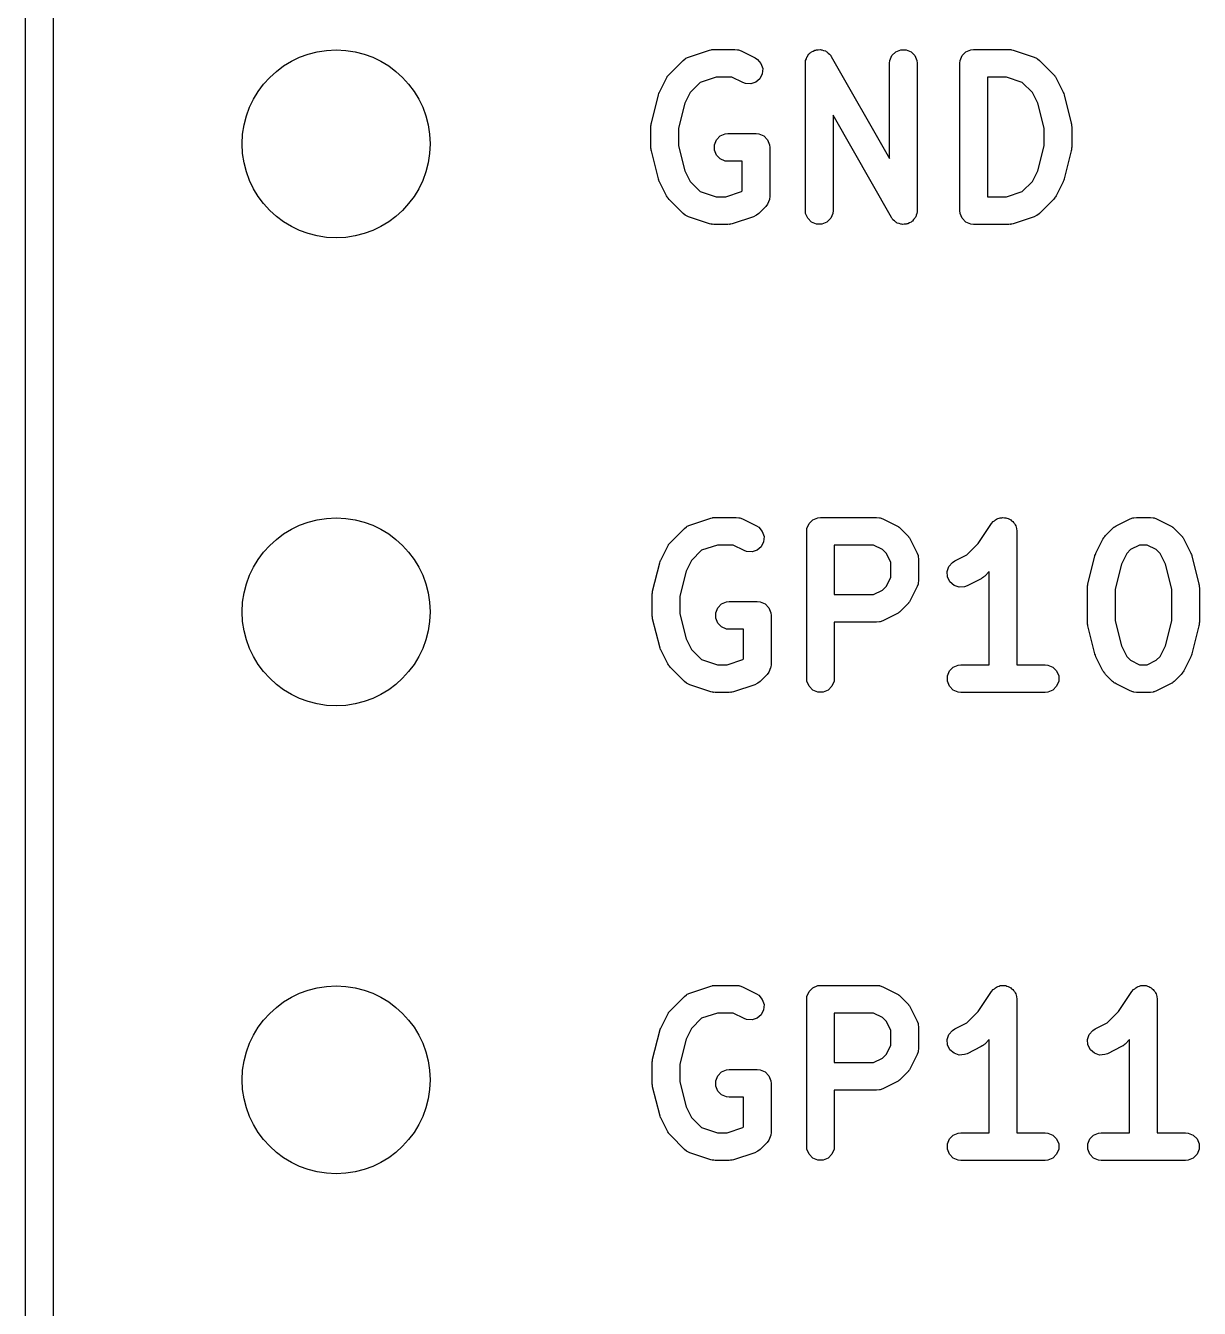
# Model space of a CAD drawing. Extents: x 100 to 226, y -132 to -42.
# Drawn here: x 198.82 to 205.19, y -88.49 to -81.53 of the extents above; entities that cross this region are included whole.
import ezdxf

# ---------------------------------------------------------------- set-up
doc = ezdxf.new("R2010")
doc.units = 0
doc.layers.add('BLACK', color=7, linetype='CONTINUOUS')

msp = doc.modelspace()

# ---------------------------------------------------------------- linework, layer by layer
at = {"layer": 'BLACK', "linetype": 'CONTINUOUS'}
for p, q in [((198.81625, -101.32375), (198.81625, -50.32375)), ((198.96625, -53.06575), (198.96625, -101.24875)), ((202.527533, -81.664894), (202.534786, -81.663244)), ((202.534786, -81.663244), (202.536618, -81.662486)), ((202.536618, -81.662486), (202.539272, -81.662224)), ((202.539272, -81.662224), (202.54187, -81.661634)), ((202.54187, -81.661634), (202.543844, -81.661774)), ((202.543844, -81.661774), (202.55125, -81.661045)), ((202.55125, -81.661045), (202.665536, -81.661045)), ((202.665536, -81.661045), (202.680168, -81.662486)), ((202.680168, -81.662486), (202.682657, -81.663517)), ((203.103631, -81.664315), (203.108047, -81.662486)), ((203.108047, -81.662486), (203.118021, -81.662486)), ((203.118021, -81.662486), (203.127918, -81.661228)), ((203.127918, -81.661228), (203.13253, -81.662486)), ((203.13253, -81.662486), (203.137311, -81.662486)), ((203.137311, -81.662486), (203.146526, -81.666303)), ((203.538154, -81.673685), (203.56519, -81.662486)), ((203.56519, -81.662486), (203.594454, -81.662486)), ((203.594454, -81.662486), (203.62149, -81.673685)), ((203.919106, -81.673685), (203.946142, -81.662486)), ((203.946142, -81.662486), (203.960774, -81.661045)), ((203.960774, -81.661045), (204.15125, -81.661045)), ((204.15125, -81.661045), (204.158655, -81.661774)), ((204.158655, -81.661774), (204.16063, -81.661634)), ((204.16063, -81.661634), (204.163227, -81.662224)), ((204.163227, -81.662224), (204.165882, -81.662486)), ((204.165882, -81.662486), (204.167713, -81.663244)), ((204.167713, -81.663244), (204.174967, -81.664894)), ((202.307741, -81.797297), (202.383931, -81.721107)), ((202.383931, -81.721107), (202.395296, -81.711779)), ((202.395296, -81.711779), (202.397788, -81.710746)), ((202.397788, -81.710746), (202.399822, -81.708983)), ((202.399822, -81.708983), (202.413247, -81.702989)), ((202.413247, -81.702989), (202.527533, -81.664894)), ((202.682657, -81.663517), (202.685345, -81.663708)), ((202.685345, -81.663708), (202.699077, -81.668963)), ((202.699077, -81.668963), (202.775267, -81.707058)), ((202.775267, -81.707058), (202.78771, -81.71489)), ((202.78771, -81.71489), (202.806883, -81.736998)), ((203.047679, -81.736045), (203.048049, -81.732281)), ((203.047862, -81.730806), (203.048383, -81.728895)), ((203.048049, -81.732281), (203.047862, -81.730806)), ((203.048383, -81.728895), (203.04912, -81.721413)), ((203.04912, -81.721413), (203.052937, -81.712197)), ((203.052937, -81.712197), (203.055562, -81.702574)), ((203.055562, -81.702574), (203.058489, -81.698793)), ((203.058489, -81.698793), (203.060319, -81.694377)), ((203.060319, -81.694377), (203.067369, -81.687326)), ((203.067369, -81.687326), (203.073479, -81.679437)), ((203.073479, -81.679437), (203.077632, -81.677063)), ((203.077632, -81.677063), (203.081011, -81.673685)), ((203.081011, -81.673685), (203.090223, -81.669868)), ((203.090223, -81.669868), (203.098888, -81.664918)), ((203.098888, -81.664918), (203.103631, -81.664315)), ((203.146526, -81.666303), (203.15615, -81.668928)), ((203.15615, -81.668928), (203.15993, -81.671855)), ((203.15993, -81.671855), (203.164347, -81.673685)), ((203.164347, -81.673685), (203.171397, -81.680735)), ((203.171397, -81.680735), (203.179287, -81.686845)), ((203.179287, -81.686845), (203.183639, -81.692977)), ((203.183639, -81.692977), (203.185039, -81.694377)), ((203.185039, -81.694377), (203.185608, -81.695751)), ((203.185608, -81.695751), (203.187797, -81.698835)), ((203.187797, -81.698835), (203.504822, -82.253628)), ((203.504822, -81.736045), (203.506263, -81.721413)), ((203.506263, -81.721413), (203.517462, -81.694377)), ((203.517462, -81.694377), (203.538154, -81.673685)), ((203.62149, -81.673685), (203.642182, -81.694377)), ((203.642182, -81.694377), (203.653381, -81.721413)), ((203.653381, -81.721413), (203.654822, -81.736045)), ((203.885774, -81.736045), (203.887215, -81.721413)), ((203.887215, -81.721413), (203.898414, -81.694377)), ((203.898414, -81.694377), (203.919106, -81.673685)), ((204.174967, -81.664894), (204.289253, -81.702989)), ((204.289253, -81.702989), (204.302678, -81.708983)), ((204.302678, -81.708983), (204.304713, -81.710748)), ((204.304713, -81.710748), (204.307204, -81.71178)), ((204.307204, -81.71178), (204.318569, -81.721107)), ((204.318569, -81.721107), (204.394759, -81.797297)), ((202.303022, -81.803046), (202.307741, -81.797297)), ((202.814063, -81.793949), (202.800976, -81.820124)), ((202.806883, -81.736998), (202.816137, -81.764759)), ((202.816137, -81.764759), (202.814063, -81.793949)), ((203.047679, -82.536045), (203.047679, -81.736045)), ((203.504822, -82.253628), (203.504822, -81.736045)), ((203.654822, -81.736045), (203.654822, -82.536045)), ((203.885774, -82.536045), (203.885774, -81.736045)), ((204.394759, -81.797297), (204.399479, -81.803047)), ((202.255597, -81.89298), (202.293692, -81.816789)), ((202.293692, -81.816789), (202.297656, -81.810489)), ((202.297656, -81.810489), (202.298414, -81.808662)), ((202.298414, -81.808662), (202.300102, -81.806605)), ((202.300102, -81.806605), (202.301524, -81.804346)), ((202.301524, -81.804346), (202.303022, -81.803046)), ((202.477477, -81.839692), (202.422413, -81.894756)), ((202.56342, -81.811045), (202.477477, -81.839692)), ((202.647831, -81.811045), (202.56342, -81.811045)), ((202.708185, -81.841222), (202.647831, -81.811045)), ((202.721917, -81.846477), (202.708185, -81.841222)), ((202.751107, -81.848551), (202.721917, -81.846477)), ((202.778868, -81.839297), (202.751107, -81.848551)), ((202.800976, -81.820124), (202.778868, -81.839297)), ((204.13908, -81.811045), (204.035774, -81.811045)), ((204.035774, -81.811045), (204.035774, -82.461045)), ((204.225022, -81.839692), (204.13908, -81.811045)), ((204.280086, -81.894756), (204.225022, -81.839692)), ((204.399479, -81.803047), (204.400976, -81.804346)), ((204.400976, -81.804346), (204.402395, -81.8066)), ((204.402395, -81.8066), (204.404087, -81.808662)), ((204.404087, -81.808662), (204.404845, -81.810494)), ((204.404845, -81.810494), (204.408808, -81.816789)), ((204.408808, -81.816789), (204.446903, -81.89298)), ((202.211822, -82.060711), (202.249918, -81.90833)), ((202.249918, -81.90833), (202.250303, -81.90725)), ((202.250303, -81.90725), (202.250342, -81.906712)), ((202.250342, -81.906712), (202.252666, -81.900636)), ((202.252666, -81.900636), (202.254865, -81.894485)), ((202.254865, -81.894485), (202.255187, -81.894049)), ((202.255187, -81.894049), (202.255597, -81.89298)), ((202.422413, -81.894756), (202.393443, -81.952696)), ((204.309056, -81.952695), (204.280086, -81.894756)), ((204.446903, -81.89298), (204.447312, -81.894049)), ((204.447312, -81.894049), (204.447635, -81.894485)), ((204.447635, -81.894485), (204.449833, -81.900636)), ((204.449833, -81.900636), (204.452158, -81.906712)), ((204.452158, -81.906712), (204.452196, -81.90725)), ((204.452196, -81.90725), (204.452582, -81.90833)), ((204.452582, -81.90833), (204.490678, -82.060712)), ((202.393443, -81.952696), (202.359583, -82.088137)), ((204.342917, -82.088137), (204.309056, -81.952695)), ((202.209583, -82.078902), (202.209834, -82.076348)), ((202.209583, -82.193188), (202.209583, -82.078902)), ((202.209672, -82.075256), (202.210481, -82.069781)), ((202.209834, -82.076348), (202.209672, -82.075256)), ((202.210481, -82.069781), (202.211024, -82.06427)), ((202.211024, -82.06427), (202.211446, -82.063249)), ((202.211446, -82.063249), (202.211822, -82.060711)), ((203.514704, -82.573255), (203.197679, -82.018461)), ((203.197679, -82.018461), (203.197679, -82.536045)), ((204.490678, -82.060712), (204.491053, -82.063248)), ((204.491053, -82.063248), (204.491476, -82.06427)), ((204.491476, -82.06427), (204.492018, -82.069782)), ((204.492018, -82.069782), (204.492828, -82.075256)), ((204.492828, -82.075256), (204.492665, -82.076348)), ((204.492665, -82.076348), (204.492917, -82.078902)), ((204.492917, -82.078902), (204.492917, -82.193188)), ((202.359583, -82.088137), (202.359583, -82.183952)), ((202.565081, -82.15152), (202.585773, -82.130828)), ((202.585773, -82.130828), (202.612809, -82.119629)), ((202.612809, -82.119629), (202.627441, -82.118188)), ((202.627441, -82.118188), (202.779822, -82.118188)), ((202.779822, -82.118188), (202.794454, -82.119629)), ((202.794454, -82.119629), (202.82149, -82.130828)), ((202.82149, -82.130828), (202.842182, -82.15152)), ((204.342917, -82.183952), (204.342917, -82.088137)), ((202.209834, -82.195741), (202.209583, -82.193188)), ((202.209672, -82.196834), (202.209834, -82.195741)), ((202.210481, -82.202308), (202.209672, -82.196834)), ((202.211024, -82.20782), (202.210481, -82.202308)), ((202.211446, -82.20884), (202.211024, -82.20782)), ((202.211822, -82.211379), (202.211446, -82.20884)), ((202.249918, -82.36376), (202.211822, -82.211379)), ((202.359583, -82.183952), (202.393443, -82.319392)), ((202.553882, -82.178556), (202.565081, -82.15152)), ((202.553882, -82.20782), (202.553882, -82.178556)), ((202.565081, -82.234856), (202.553882, -82.20782)), ((202.842182, -82.15152), (202.853381, -82.178556)), ((202.853381, -82.178556), (202.854822, -82.193188)), ((202.854822, -82.193188), (202.854822, -82.459854)), ((204.309056, -82.319393), (204.342917, -82.183952)), ((204.490678, -82.211378), (204.452582, -82.36376)), ((204.491053, -82.208841), (204.490678, -82.211378)), ((204.491476, -82.20782), (204.491053, -82.208841)), ((204.492018, -82.202307), (204.491476, -82.20782)), ((204.492828, -82.196834), (204.492018, -82.202307)), ((204.492917, -82.193188), (204.492665, -82.195741)), ((204.492665, -82.195741), (204.492828, -82.196834)), ((202.585773, -82.255548), (202.565081, -82.234856)), ((202.612809, -82.266747), (202.585773, -82.255548)), ((202.627441, -82.268188), (202.612809, -82.266747)), ((202.704822, -82.268188), (202.627441, -82.268188)), ((202.704822, -82.428788), (202.704822, -82.268188)), ((202.393443, -82.319392), (202.422413, -82.377332)), ((204.280086, -82.377332), (204.309056, -82.319393)), ((202.250303, -82.364839), (202.249918, -82.36376)), ((202.250342, -82.365378), (202.250303, -82.364839)), ((202.252666, -82.371453), (202.250342, -82.365378)), ((202.254865, -82.377605), (202.252666, -82.371453)), ((202.255187, -82.37804), (202.254865, -82.377605)), ((202.255597, -82.37911), (202.255187, -82.37804)), ((202.293692, -82.4553), (202.255597, -82.37911)), ((202.422413, -82.377332), (202.477478, -82.432398)), ((202.701212, -82.432398), (202.704822, -82.428788)), ((204.225021, -82.432398), (204.280086, -82.377332)), ((204.446903, -82.37911), (204.408808, -82.4553)), ((204.447312, -82.37804), (204.446903, -82.37911)), ((204.447635, -82.377605), (204.447312, -82.37804)), ((204.449833, -82.371453), (204.447635, -82.377605)), ((204.452158, -82.365378), (204.449833, -82.371453)), ((204.452196, -82.364839), (204.452158, -82.365378)), ((204.452582, -82.36376), (204.452196, -82.364839)), ((202.297655, -82.461596), (202.293692, -82.4553)), ((202.298413, -82.463426), (202.297655, -82.461596)), ((202.300102, -82.465484), (202.298413, -82.463426)), ((202.301524, -82.467743), (202.300102, -82.465484)), ((202.303022, -82.469042), (202.301524, -82.467743)), ((202.307741, -82.474792), (202.303022, -82.469042)), ((202.383931, -82.550983), (202.307741, -82.474792)), ((202.477478, -82.432398), (202.56342, -82.461045)), ((202.56342, -82.461045), (202.615271, -82.461045)), ((202.615271, -82.461045), (202.701212, -82.432398)), ((202.853254, -82.474792), (202.842183, -82.501522)), ((202.853381, -82.474486), (202.853254, -82.474792)), ((202.854822, -82.459854), (202.853381, -82.474486)), ((204.035774, -82.461045), (204.13908, -82.461045)), ((204.13908, -82.461045), (204.225021, -82.432398)), ((204.39476, -82.474791), (204.318569, -82.550983)), ((204.399477, -82.469042), (204.39476, -82.474791)), ((204.400976, -82.467743), (204.399477, -82.469042)), ((204.402397, -82.465484), (204.400976, -82.467743)), ((204.404087, -82.463426), (204.402397, -82.465484)), ((204.404844, -82.461596), (204.404087, -82.463426)), ((204.408808, -82.4553), (204.404844, -82.461596)), ((202.395296, -82.56031), (202.383931, -82.550983)), ((202.397786, -82.561341), (202.395296, -82.56031)), ((202.399822, -82.563107), (202.397786, -82.561341)), ((202.413247, -82.569101), (202.399822, -82.563107)), ((202.778869, -82.563107), (202.765443, -82.569101)), ((202.780905, -82.56134), (202.778869, -82.563107)), ((202.783394, -82.56031), (202.780905, -82.56134)), ((202.794759, -82.550983), (202.783394, -82.56031)), ((202.832855, -82.512887), (202.794759, -82.550983)), ((202.842183, -82.501522), (202.832855, -82.512887)), ((203.04912, -82.550677), (203.047679, -82.536045)), ((203.060319, -82.577713), (203.04912, -82.550677)), ((203.196238, -82.550677), (203.185039, -82.577713)), ((203.197679, -82.536045), (203.196238, -82.550677)), ((203.649563, -82.559892), (203.646939, -82.569516)), ((203.653381, -82.550677), (203.649563, -82.559892)), ((203.654117, -82.543194), (203.653381, -82.550677)), ((203.654639, -82.541284), (203.654117, -82.543194)), ((203.654822, -82.536045), (203.654451, -82.539808)), ((203.654451, -82.539808), (203.654639, -82.541284)), ((203.887215, -82.550677), (203.885774, -82.536045)), ((203.898414, -82.577713), (203.887215, -82.550677)), ((204.302678, -82.563107), (204.289253, -82.569101)), ((204.304713, -82.561341), (204.302678, -82.563107)), ((204.307204, -82.56031), (204.304713, -82.561341)), ((204.318569, -82.550983), (204.307204, -82.56031)), ((202.527533, -82.607196), (202.413247, -82.569101)), ((202.534786, -82.608845), (202.527533, -82.607196)), ((202.536618, -82.609604), (202.534786, -82.608845)), ((202.539272, -82.609865), (202.536618, -82.609604)), ((202.54187, -82.610456), (202.539272, -82.609865)), ((202.543844, -82.610315), (202.54187, -82.610456)), ((202.55125, -82.611045), (202.543844, -82.610315)), ((202.627441, -82.611045), (202.55125, -82.611045)), ((202.634846, -82.610315), (202.627441, -82.611045)), ((202.636821, -82.610456), (202.634846, -82.610315)), ((202.639418, -82.609865), (202.636821, -82.610456)), ((202.642073, -82.609604), (202.639418, -82.609865)), ((202.643904, -82.608845), (202.642073, -82.609604)), ((202.651158, -82.607196), (202.643904, -82.608845)), ((202.765443, -82.569101), (202.651158, -82.607196)), ((203.081011, -82.598405), (203.060319, -82.577713)), ((203.108047, -82.609604), (203.081011, -82.598405)), ((203.137311, -82.609604), (203.108047, -82.609604)), ((203.164347, -82.598405), (203.137311, -82.609604)), ((203.185039, -82.577713), (203.164347, -82.598405)), ((203.516892, -82.576338), (203.514704, -82.573255)), ((203.517462, -82.577713), (203.516892, -82.576338)), ((203.518861, -82.579112), (203.517462, -82.577713)), ((203.523214, -82.585245), (203.518861, -82.579112)), ((203.531102, -82.591353), (203.523214, -82.585245)), ((203.538154, -82.598405), (203.531102, -82.591353)), ((203.542572, -82.600235), (203.538154, -82.598405)), ((203.546352, -82.603162), (203.542572, -82.600235)), ((203.555973, -82.605786), (203.546352, -82.603162)), ((203.56519, -82.609604), (203.555973, -82.605786)), ((203.569971, -82.609604), (203.56519, -82.609604)), ((203.574583, -82.610862), (203.569971, -82.609604)), ((203.58448, -82.609604), (203.574583, -82.610862)), ((203.594454, -82.609604), (203.58448, -82.609604)), ((203.598869, -82.607774), (203.594454, -82.609604)), ((203.603613, -82.607172), (203.598869, -82.607774)), ((203.612277, -82.602221), (203.603613, -82.607172)), ((203.62149, -82.598405), (203.612277, -82.602221)), ((203.624868, -82.595026), (203.62149, -82.598405)), ((203.629022, -82.592653), (203.624868, -82.595026)), ((203.635131, -82.584763), (203.629022, -82.592653)), ((203.642182, -82.577713), (203.635131, -82.584763)), ((203.644011, -82.573296), (203.642182, -82.577713)), ((203.646939, -82.569516), (203.644011, -82.573296)), ((203.919106, -82.598405), (203.898414, -82.577713)), ((203.946142, -82.609604), (203.919106, -82.598405)), ((203.960774, -82.611045), (203.946142, -82.609604)), ((204.15125, -82.611045), (203.960774, -82.611045)), ((204.158655, -82.610315), (204.15125, -82.611045)), ((204.16063, -82.610456), (204.158655, -82.610315)), ((204.163227, -82.609865), (204.16063, -82.610456)), ((204.165882, -82.609604), (204.163227, -82.609865)), ((204.167713, -82.608845), (204.165882, -82.609604)), ((204.174967, -82.607196), (204.167713, -82.608845)), ((204.289253, -82.569101), (204.174967, -82.607196)), ((202.420389, -84.242989), (202.534675, -84.204894)), ((202.534675, -84.204894), (202.541928, -84.203244)), ((202.541928, -84.203244), (202.54376, -84.202486)), ((202.54376, -84.202486), (202.546414, -84.202224)), ((202.546414, -84.202224), (202.549012, -84.201634)), ((202.549012, -84.201634), (202.550986, -84.201774)), ((202.550986, -84.201774), (202.558392, -84.201045)), ((202.558392, -84.201045), (202.672678, -84.201045)), ((202.672678, -84.201045), (202.68731, -84.202486)), ((202.68731, -84.202486), (202.689799, -84.203517)), ((202.689799, -84.203517), (202.692487, -84.203708)), ((202.692487, -84.203708), (202.706219, -84.208963)), ((202.706219, -84.208963), (202.782409, -84.247058)), ((203.056262, -84.261413), (203.067461, -84.234377)), ((203.067461, -84.234377), (203.088153, -84.213685)), ((203.088153, -84.213685), (203.115189, -84.202486)), ((203.115189, -84.202486), (203.129821, -84.201045)), ((203.129821, -84.201045), (203.434583, -84.201045)), ((203.434583, -84.201045), (203.449215, -84.202486)), ((203.449215, -84.202486), (203.451704, -84.203517)), ((203.451704, -84.203517), (203.454392, -84.203708)), ((203.454392, -84.203708), (203.468124, -84.208963)), ((203.468124, -84.208963), (203.544314, -84.247058)), ((203.98582, -84.34255), (204.057893, -84.234442)), ((204.057893, -84.234442), (204.057927, -84.234399)), ((204.057927, -84.234399), (204.057937, -84.234377)), ((204.057937, -84.234377), (204.057988, -84.234325)), ((204.057988, -84.234325), (204.067209, -84.223067)), ((204.067209, -84.223067), (204.073378, -84.218935)), ((204.073378, -84.218935), (204.078629, -84.213685)), ((204.078629, -84.213685), (204.085418, -84.210872)), ((204.085418, -84.210872), (204.091524, -84.206784)), ((204.091524, -84.206784), (204.098804, -84.205327)), ((204.098804, -84.205327), (204.105665, -84.202486)), ((204.105665, -84.202486), (204.113014, -84.202486)), ((204.113014, -84.202486), (204.120219, -84.201045)), ((204.120219, -84.201045), (204.127503, -84.202486)), ((204.127503, -84.202486), (204.134929, -84.202486)), ((204.134929, -84.202486), (204.141717, -84.205297)), ((204.141717, -84.205297), (204.148926, -84.206724)), ((204.148926, -84.206724), (204.155104, -84.210843)), ((204.155104, -84.210843), (204.161965, -84.213685)), ((204.161965, -84.213685), (204.16716, -84.21888)), ((204.16716, -84.21888), (204.173275, -84.222957)), ((204.173275, -84.222957), (204.177406, -84.229126)), ((204.177406, -84.229126), (204.182657, -84.234377)), ((204.182657, -84.234377), (204.185469, -84.241166)), ((204.734375, -84.247058), (204.810566, -84.208963)), ((204.810566, -84.208963), (204.824298, -84.203708)), ((204.824298, -84.203708), (204.826985, -84.203517)), ((204.826985, -84.203517), (204.829475, -84.202486)), ((204.829475, -84.202486), (204.844107, -84.201045)), ((204.844107, -84.201045), (204.920297, -84.201045)), ((204.920297, -84.201045), (204.934929, -84.202486)), ((204.934929, -84.202486), (204.937418, -84.203517)), ((204.937418, -84.203517), (204.940106, -84.203708)), ((204.940106, -84.203708), (204.953838, -84.208963)), ((204.953838, -84.208963), (205.030029, -84.247058)), ((202.314883, -84.337297), (202.391073, -84.261107)), ((202.391073, -84.261107), (202.402438, -84.251779)), ((202.402438, -84.251779), (202.40493, -84.250746)), ((202.40493, -84.250746), (202.406964, -84.248983)), ((202.406964, -84.248983), (202.420389, -84.242989)), ((202.782409, -84.247058), (202.794852, -84.25489)), ((202.794852, -84.25489), (202.814025, -84.276998)), ((202.814025, -84.276998), (202.823279, -84.304759)), ((202.823279, -84.304759), (202.821205, -84.333949)), ((203.054821, -84.276045), (203.056262, -84.261413)), ((203.054821, -85.076045), (203.054821, -84.276045)), ((203.544314, -84.247058), (203.550613, -84.251022)), ((203.550613, -84.251022), (203.552441, -84.25178)), ((203.552441, -84.25178), (203.554497, -84.253468)), ((203.554497, -84.253468), (203.556757, -84.25489)), ((203.556757, -84.25489), (203.558056, -84.256388)), ((203.558056, -84.256388), (203.563806, -84.261107)), ((203.563806, -84.261107), (203.601901, -84.299202)), ((203.601901, -84.299202), (203.606621, -84.304954)), ((203.606621, -84.304954), (203.608117, -84.306251)), ((203.608117, -84.306251), (203.609536, -84.308505)), ((203.609536, -84.308505), (203.611228, -84.310567)), ((204.185469, -84.241166), (204.189558, -84.247272)), ((204.189558, -84.247272), (204.191014, -84.254552)), ((204.191014, -84.254552), (204.193856, -84.261413)), ((204.193856, -84.261413), (204.195281, -84.275891)), ((204.195281, -84.275891), (204.195297, -84.275967)), ((204.195297, -84.275967), (204.195291, -84.275992)), ((204.195291, -84.275992), (204.195297, -84.276045)), ((204.195297, -84.276045), (204.195297, -85.001045)), ((204.667461, -84.310567), (204.669149, -84.30851)), ((204.669149, -84.30851), (204.670571, -84.306251)), ((204.670571, -84.306251), (204.672069, -84.304951)), ((204.672069, -84.304951), (204.676788, -84.299202)), ((204.676788, -84.299202), (204.714883, -84.261107)), ((204.714883, -84.261107), (204.720632, -84.256388)), ((204.720632, -84.256388), (204.721932, -84.25489)), ((204.721932, -84.25489), (204.724191, -84.253468)), ((204.724191, -84.253468), (204.726248, -84.25178)), ((204.726248, -84.25178), (204.728075, -84.251022)), ((204.728075, -84.251022), (204.734375, -84.247058)), ((205.030029, -84.247058), (205.036328, -84.251022)), ((205.036328, -84.251022), (205.038156, -84.25178)), ((205.038156, -84.25178), (205.040212, -84.253468)), ((205.040212, -84.253468), (205.042472, -84.25489)), ((205.042472, -84.25489), (205.043771, -84.256388)), ((205.043771, -84.256388), (205.049521, -84.261107)), ((205.049521, -84.261107), (205.087616, -84.299202)), ((205.087616, -84.299202), (205.092334, -84.304951)), ((205.092334, -84.304951), (205.093833, -84.306251)), ((205.093833, -84.306251), (205.095254, -84.30851)), ((205.095254, -84.30851), (205.096943, -84.310567)), ((202.262739, -84.43298), (202.300834, -84.356789)), ((202.300834, -84.356789), (202.304798, -84.350489)), ((202.304798, -84.350489), (202.305556, -84.348662)), ((202.305556, -84.348662), (202.307244, -84.346605)), ((202.307244, -84.346605), (202.308666, -84.344346)), ((202.308666, -84.344346), (202.310164, -84.343046)), ((202.310164, -84.343046), (202.314883, -84.337297)), ((202.570562, -84.351045), (202.484619, -84.379692)), ((202.654973, -84.351045), (202.570562, -84.351045)), ((202.715327, -84.381222), (202.654973, -84.351045)), ((202.808118, -84.360124), (202.78601, -84.379297)), ((202.821205, -84.333949), (202.808118, -84.360124)), ((203.416878, -84.351045), (203.204821, -84.351045)), ((203.204821, -84.351045), (203.204821, -84.620092)), ((203.466346, -84.375779), (203.416878, -84.351045)), ((203.487229, -84.396662), (203.466346, -84.375779)), ((203.611228, -84.310567), (203.611986, -84.312397)), ((203.611986, -84.312397), (203.61595, -84.318694)), ((203.61595, -84.318694), (203.654046, -84.394884)), ((203.923488, -84.404881), (203.98582, -84.34255)), ((204.624644, -84.394885), (204.662739, -84.318694)), ((204.662739, -84.318694), (204.666703, -84.312394)), ((204.666703, -84.312394), (204.667461, -84.310567)), ((204.812342, -84.375779), (204.79146, -84.396661)), ((204.861812, -84.351045), (204.812342, -84.375779)), ((204.902592, -84.351045), (204.861812, -84.351045)), ((204.952061, -84.375779), (204.902592, -84.351045)), ((204.972943, -84.396661), (204.952061, -84.375779)), ((205.096943, -84.310567), (205.0977, -84.312394)), ((205.0977, -84.312394), (205.101665, -84.318694)), ((205.101665, -84.318694), (205.13976, -84.394885)), ((202.25706, -84.44833), (202.257445, -84.44725)), ((202.257445, -84.44725), (202.257484, -84.446712)), ((202.257484, -84.446712), (202.259808, -84.440636)), ((202.259808, -84.440636), (202.262007, -84.434485)), ((202.262007, -84.434485), (202.262329, -84.434049)), ((202.262329, -84.434049), (202.262739, -84.43298)), ((202.429555, -84.434756), (202.400585, -84.492696)), ((202.484619, -84.379692), (202.429555, -84.434756)), ((202.729059, -84.386477), (202.715327, -84.381222)), ((202.758249, -84.388551), (202.729059, -84.386477)), ((202.78601, -84.379297), (202.758249, -84.388551)), ((203.511964, -84.446131), (203.487229, -84.396662)), ((203.511964, -84.525005), (203.511964, -84.446131)), ((203.654046, -84.394884), (203.659301, -84.408616)), ((203.659301, -84.408616), (203.659492, -84.411305)), ((203.659492, -84.411305), (203.660523, -84.413794)), ((203.660523, -84.413794), (203.661964, -84.428426)), ((203.661964, -84.428426), (203.661964, -84.542711)), ((203.826568, -84.467474), (203.845741, -84.445366)), ((203.845741, -84.445366), (203.858184, -84.437534)), ((203.858184, -84.437534), (203.923488, -84.404881)), ((204.580869, -84.562616), (204.618965, -84.410235)), ((204.618965, -84.410235), (204.61935, -84.409155)), ((204.61935, -84.409155), (204.619389, -84.408617)), ((204.619389, -84.408617), (204.621713, -84.402541)), ((204.621713, -84.402541), (204.623912, -84.39639)), ((204.623912, -84.39639), (204.624234, -84.395954)), ((204.624234, -84.395954), (204.624644, -84.394885)), ((204.79146, -84.396661), (204.76249, -84.454601)), ((205.001913, -84.454601), (204.972943, -84.396661)), ((205.13976, -84.394885), (205.140169, -84.395954)), ((205.140169, -84.395954), (205.140492, -84.39639)), ((205.140492, -84.39639), (205.142687, -84.402535)), ((205.142687, -84.402535), (205.145015, -84.408617)), ((205.145015, -84.408617), (205.145053, -84.409156)), ((205.145053, -84.409156), (205.145439, -84.410236)), ((205.145439, -84.410236), (205.183534, -84.562617)), ((202.218964, -84.600711), (202.25706, -84.44833)), ((202.400585, -84.492696), (202.366725, -84.628137)), ((203.817314, -84.495235), (203.826568, -84.467474)), ((203.819388, -84.524425), (203.817314, -84.495235)), ((204.045297, -84.495205), (204.020949, -84.519554)), ((204.045297, -85.001045), (204.045297, -84.495205)), ((204.76249, -84.454601), (204.72863, -84.590042)), ((205.035773, -84.59004), (205.001913, -84.454601)), ((203.466346, -84.595358), (203.487229, -84.574474)), ((203.487229, -84.574474), (203.511964, -84.525005)), ((203.654046, -84.576253), (203.61595, -84.652443)), ((203.659301, -84.562521), (203.654046, -84.576253)), ((203.659492, -84.559831), (203.659301, -84.562521)), ((203.660523, -84.557343), (203.659492, -84.559831)), ((203.661964, -84.542711), (203.660523, -84.557343)), ((203.832475, -84.5506), (203.819388, -84.524425)), ((203.854583, -84.569773), (203.832475, -84.5506)), ((203.882344, -84.579027), (203.854583, -84.569773)), ((203.911534, -84.576953), (203.882344, -84.579027)), ((203.925266, -84.571698), (203.911534, -84.576953)), ((204.001457, -84.533603), (203.925266, -84.571698)), ((204.007756, -84.529638), (204.001457, -84.533603)), ((204.009584, -84.528881), (204.007756, -84.529638)), ((204.01164, -84.527192), (204.009584, -84.528881)), ((204.0139, -84.525771), (204.01164, -84.527192)), ((204.015199, -84.524272), (204.0139, -84.525771)), ((204.020949, -84.519554), (204.015199, -84.524272)), ((204.57863, -84.580807), (204.578881, -84.578253)), ((204.57863, -84.771283), (204.57863, -84.580807)), ((204.578719, -84.577161), (204.579528, -84.571686)), ((204.578881, -84.578253), (204.578719, -84.577161)), ((204.579528, -84.571686), (204.580071, -84.566175)), ((204.580071, -84.566175), (204.580493, -84.565154)), ((204.580493, -84.565154), (204.580869, -84.562616)), ((205.183534, -84.562617), (205.183909, -84.565154)), ((205.183909, -84.565154), (205.184332, -84.566175)), ((205.184332, -84.566175), (205.184873, -84.571677)), ((205.184873, -84.571677), (205.185685, -84.577162)), ((205.185685, -84.577162), (205.185521, -84.578257)), ((205.185521, -84.578257), (205.185773, -84.580807)), ((205.185773, -84.580807), (205.185773, -84.771283)), ((202.216725, -84.618902), (202.216976, -84.616348)), ((202.216725, -84.733188), (202.216725, -84.618902)), ((202.216814, -84.615256), (202.217623, -84.609781)), ((202.216976, -84.616348), (202.216814, -84.615256)), ((202.217623, -84.609781), (202.218166, -84.60427)), ((202.218166, -84.60427), (202.218588, -84.603249)), ((202.218588, -84.603249), (202.218964, -84.600711)), ((202.366725, -84.628137), (202.366725, -84.723952)), ((203.204821, -84.620092), (203.416878, -84.620092)), ((203.416878, -84.620092), (203.466346, -84.595358)), ((203.61595, -84.652443), (203.611986, -84.658739)), ((204.72863, -84.590042), (204.72863, -84.762047)), ((205.035773, -84.762049), (205.035773, -84.59004)), ((202.366725, -84.723952), (202.400585, -84.859392)), ((202.561024, -84.718556), (202.572223, -84.69152)), ((202.561024, -84.74782), (202.561024, -84.718556)), ((202.572223, -84.69152), (202.592915, -84.670828)), ((202.592915, -84.670828), (202.619951, -84.659629)), ((202.619951, -84.659629), (202.634583, -84.658188)), ((202.634583, -84.658188), (202.786964, -84.658188)), ((202.786964, -84.658188), (202.801596, -84.659629)), ((202.801596, -84.659629), (202.828632, -84.670828)), ((202.828632, -84.670828), (202.849324, -84.69152)), ((202.849324, -84.69152), (202.860523, -84.718556)), ((202.860523, -84.718556), (202.861964, -84.733188)), ((203.544314, -84.724079), (203.468124, -84.762174)), ((203.550613, -84.720114), (203.544314, -84.724079)), ((203.552441, -84.719357), (203.550613, -84.720114)), ((203.554497, -84.717668), (203.552441, -84.719357)), ((203.556757, -84.716247), (203.554497, -84.717668)), ((203.558056, -84.714748), (203.556757, -84.716247)), ((203.563806, -84.71003), (203.558056, -84.714748)), ((203.601901, -84.671935), (203.563806, -84.71003)), ((203.606621, -84.666182), (203.601901, -84.671935)), ((203.608117, -84.664886), (203.606621, -84.666182)), ((203.609536, -84.662631), (203.608117, -84.664886)), ((203.611228, -84.66057), (203.609536, -84.662631)), ((203.611986, -84.658739), (203.611228, -84.66057)), ((202.216976, -84.735741), (202.216725, -84.733188)), ((202.216814, -84.736834), (202.216976, -84.735741)), ((202.217623, -84.742308), (202.216814, -84.736834)), ((202.218166, -84.74782), (202.217623, -84.742308)), ((202.218588, -84.74884), (202.218166, -84.74782)), ((202.218964, -84.751379), (202.218588, -84.74884)), ((202.25706, -84.90376), (202.218964, -84.751379)), ((202.572223, -84.774856), (202.561024, -84.74782)), ((202.592915, -84.795548), (202.572223, -84.774856)), ((202.619951, -84.806747), (202.592915, -84.795548)), ((202.861964, -84.733188), (202.861964, -84.999854)), ((203.434583, -84.770092), (203.204821, -84.770092)), ((203.204821, -84.770092), (203.204821, -85.076045)), ((203.449215, -84.768651), (203.434583, -84.770092)), ((203.451704, -84.767619), (203.449215, -84.768651)), ((203.454392, -84.767429), (203.451704, -84.767619)), ((203.468124, -84.762174), (203.454392, -84.767429)), ((204.578881, -84.773836), (204.57863, -84.771283)), ((204.578719, -84.774929), (204.578881, -84.773836)), ((204.579528, -84.780403), (204.578719, -84.774929)), ((204.580071, -84.785915), (204.579528, -84.780403)), ((204.580493, -84.786935), (204.580071, -84.785915)), ((204.580869, -84.789474), (204.580493, -84.786935)), ((204.618965, -84.941855), (204.580869, -84.789474)), ((204.72863, -84.762047), (204.76249, -84.897487)), ((205.001913, -84.897488), (205.035773, -84.762049)), ((205.183534, -84.789473), (205.145439, -84.941854)), ((205.183909, -84.786935), (205.183534, -84.789473)), ((205.184332, -84.785915), (205.183909, -84.786935)), ((205.184873, -84.780412), (205.184332, -84.785915)), ((205.185685, -84.774928), (205.184873, -84.780412)), ((205.185773, -84.771283), (205.185521, -84.773832)), ((205.185521, -84.773832), (205.185685, -84.774928)), ((202.400585, -84.859392), (202.429555, -84.917332)), ((202.634583, -84.808188), (202.619951, -84.806747)), ((202.711964, -84.808188), (202.634583, -84.808188)), ((202.711964, -84.968788), (202.711964, -84.808188)), ((202.257445, -84.904839), (202.25706, -84.90376)), ((202.257484, -84.905378), (202.257445, -84.904839)), ((202.259808, -84.911453), (202.257484, -84.905378)), ((202.262007, -84.917605), (202.259808, -84.911453)), ((202.262329, -84.91804), (202.262007, -84.917605)), ((202.262739, -84.91911), (202.262329, -84.91804)), ((202.300834, -84.9953), (202.262739, -84.91911)), ((202.429555, -84.917332), (202.48462, -84.972398)), ((204.76249, -84.897487), (204.79146, -84.955427)), ((204.972943, -84.955427), (205.001913, -84.897488)), ((202.304797, -85.001596), (202.300834, -84.9953)), ((202.305555, -85.003426), (202.304797, -85.001596)), ((202.307244, -85.005484), (202.305555, -85.003426)), ((202.48462, -84.972398), (202.570562, -85.001045)), ((202.570562, -85.001045), (202.622413, -85.001045)), ((202.622413, -85.001045), (202.708354, -84.972398)), ((202.708354, -84.972398), (202.711964, -84.968788)), ((202.861964, -84.999854), (202.860523, -85.014486)), ((203.850057, -85.013685), (203.877093, -85.002486)), ((203.877093, -85.002486), (203.891725, -85.001045)), ((203.891725, -85.001045), (204.045297, -85.001045)), ((204.195297, -85.001045), (204.348868, -85.001045)), ((204.348868, -85.001045), (204.3635, -85.002486)), ((204.3635, -85.002486), (204.390536, -85.013685)), ((204.61935, -84.942934), (204.618965, -84.941855)), ((204.619389, -84.943473), (204.61935, -84.942934)), ((204.621713, -84.949548), (204.619389, -84.943473)), ((204.623912, -84.9557), (204.621713, -84.949548)), ((204.624234, -84.956135), (204.623912, -84.9557)), ((204.624644, -84.957205), (204.624234, -84.956135)), ((204.662739, -85.033395), (204.624644, -84.957205)), ((204.79146, -84.955427), (204.812343, -84.976311)), ((204.812343, -84.976311), (204.861812, -85.001045)), ((204.861812, -85.001045), (204.902592, -85.001045)), ((204.902592, -85.001045), (204.95206, -84.976311)), ((204.95206, -84.976311), (204.972943, -84.955427)), ((205.13976, -84.957205), (205.101665, -85.033395)), ((205.140169, -84.956135), (205.13976, -84.957205)), ((205.140492, -84.9557), (205.140169, -84.956135)), ((205.142687, -84.949554), (205.140492, -84.9557)), ((205.145015, -84.943473), (205.142687, -84.949554)), ((205.145053, -84.942933), (205.145015, -84.943473)), ((205.145439, -84.941854), (205.145053, -84.942933)), ((202.308666, -85.007743), (202.307244, -85.005484)), ((202.310164, -85.009042), (202.308666, -85.007743)), ((202.314883, -85.014792), (202.310164, -85.009042)), ((202.391073, -85.090983), (202.314883, -85.014792)), ((202.839997, -85.052887), (202.801901, -85.090983)), ((202.849325, -85.041522), (202.839997, -85.052887)), ((202.859009, -85.018141), (202.849325, -85.041522)), ((202.860523, -85.014486), (202.859009, -85.018141)), ((203.818166, -85.061413), (203.829365, -85.034377)), ((203.818166, -85.090677), (203.818166, -85.061413)), ((203.829365, -85.034377), (203.850057, -85.013685)), ((204.390536, -85.013685), (204.411228, -85.034377)), ((204.411228, -85.034377), (204.422427, -85.061413)), ((204.422427, -85.061413), (204.422427, -85.090677)), ((204.666702, -85.039691), (204.662739, -85.033395)), ((204.66746, -85.041521), (204.666702, -85.039691)), ((204.669149, -85.043579), (204.66746, -85.041521)), ((204.670571, -85.045838), (204.669149, -85.043579)), ((204.672069, -85.047137), (204.670571, -85.045838)), ((204.676787, -85.052886), (204.672069, -85.047137)), ((204.714882, -85.090982), (204.676787, -85.052886)), ((205.087617, -85.052886), (205.049522, -85.090982)), ((205.092334, -85.047137), (205.087617, -85.052886)), ((205.093833, -85.045838), (205.092334, -85.047137)), ((205.095254, -85.043579), (205.093833, -85.045838)), ((205.096944, -85.041521), (205.095254, -85.043579)), ((205.097701, -85.039691), (205.096944, -85.041521)), ((205.101665, -85.033395), (205.097701, -85.039691)), ((202.402438, -85.10031), (202.391073, -85.090983)), ((202.404928, -85.101341), (202.402438, -85.10031)), ((202.406964, -85.103107), (202.404928, -85.101341)), ((202.420389, -85.109101), (202.406964, -85.103107)), ((202.534675, -85.147196), (202.420389, -85.109101)), ((202.772585, -85.109101), (202.6583, -85.147196)), ((202.786011, -85.103107), (202.772585, -85.109101)), ((202.788047, -85.10134), (202.786011, -85.103107)), ((202.790536, -85.10031), (202.788047, -85.10134)), ((202.801901, -85.090983), (202.790536, -85.10031)), ((203.056262, -85.090677), (203.054821, -85.076045)), ((203.067461, -85.117713), (203.056262, -85.090677)), ((203.088153, -85.138405), (203.067461, -85.117713)), ((203.115189, -85.149604), (203.088153, -85.138405)), ((203.171489, -85.138405), (203.144453, -85.149604)), ((203.192181, -85.117713), (203.171489, -85.138405)), ((203.20338, -85.090677), (203.192181, -85.117713)), ((203.204821, -85.076045), (203.20338, -85.090677)), ((203.829365, -85.117713), (203.818166, -85.090677)), ((203.850057, -85.138405), (203.829365, -85.117713)), ((203.877093, -85.149604), (203.850057, -85.138405)), ((204.390536, -85.138405), (204.3635, -85.149604)), ((204.411228, -85.117713), (204.390536, -85.138405)), ((204.422427, -85.090677), (204.411228, -85.117713)), ((204.720633, -85.095702), (204.714882, -85.090982)), ((204.721932, -85.0972), (204.720633, -85.095702)), ((204.724187, -85.098619), (204.721932, -85.0972)), ((204.726247, -85.10031), (204.724187, -85.098619)), ((204.728077, -85.101068), (204.726247, -85.10031)), ((204.734375, -85.105032), (204.728077, -85.101068)), ((204.810566, -85.143127), (204.734375, -85.105032)), ((204.824298, -85.148382), (204.810566, -85.143127)), ((204.953838, -85.143127), (204.940106, -85.148382)), ((205.030029, -85.105032), (204.953838, -85.143127)), ((205.036328, -85.101067), (205.030029, -85.105032)), ((205.038156, -85.10031), (205.036328, -85.101067)), ((205.040212, -85.098622), (205.038156, -85.10031)), ((205.042472, -85.0972), (205.040212, -85.098622)), ((205.043772, -85.0957), (205.042472, -85.0972)), ((205.049522, -85.090982), (205.043772, -85.0957)), ((202.541928, -85.148845), (202.534675, -85.147196)), ((202.54376, -85.149604), (202.541928, -85.148845)), ((202.546414, -85.149865), (202.54376, -85.149604)), ((202.549012, -85.150456), (202.546414, -85.149865)), ((202.550986, -85.150315), (202.549012, -85.150456)), ((202.558392, -85.151045), (202.550986, -85.150315)), ((202.634583, -85.151045), (202.558392, -85.151045)), ((202.641988, -85.150315), (202.634583, -85.151045)), ((202.643963, -85.150456), (202.641988, -85.150315)), ((202.64656, -85.149865), (202.643963, -85.150456)), ((202.649215, -85.149604), (202.64656, -85.149865)), ((202.651046, -85.148845), (202.649215, -85.149604)), ((202.6583, -85.147196), (202.651046, -85.148845)), ((203.144453, -85.149604), (203.115189, -85.149604)), ((203.891725, -85.151045), (203.877093, -85.149604)), ((204.348868, -85.151045), (203.891725, -85.151045)), ((204.3635, -85.149604), (204.348868, -85.151045)), ((204.826985, -85.148572), (204.824298, -85.148382)), ((204.829475, -85.149604), (204.826985, -85.148572)), ((204.844107, -85.151045), (204.829475, -85.149604)), ((204.920297, -85.151045), (204.844107, -85.151045)), ((204.934929, -85.149604), (204.920297, -85.151045)), ((204.937418, -85.148572), (204.934929, -85.149604)), ((204.940106, -85.148382), (204.937418, -85.148572)), ((202.420389, -86.782989), (202.534675, -86.744894)), ((202.534675, -86.744894), (202.541928, -86.743244)), ((202.541928, -86.743244), (202.54376, -86.742486)), ((202.54376, -86.742486), (202.546414, -86.742224)), ((202.546414, -86.742224), (202.549012, -86.741634)), ((202.549012, -86.741634), (202.550986, -86.741774)), ((202.550986, -86.741774), (202.558392, -86.741045)), ((202.558392, -86.741045), (202.672678, -86.741045)), ((202.672678, -86.741045), (202.68731, -86.742486)), ((202.68731, -86.742486), (202.689799, -86.743517)), ((202.689799, -86.743517), (202.692487, -86.743708)), ((202.692487, -86.743708), (202.706219, -86.748963)), ((203.088153, -86.753685), (203.115189, -86.742486)), ((203.115189, -86.742486), (203.129821, -86.741045)), ((203.129821, -86.741045), (203.434583, -86.741045)), ((203.434583, -86.741045), (203.449215, -86.742486)), ((203.449215, -86.742486), (203.451704, -86.743517)), ((203.451704, -86.743517), (203.454392, -86.743708)), ((203.454392, -86.743708), (203.468124, -86.748963)), ((204.091524, -86.746784), (204.098804, -86.745327)), ((204.098804, -86.745327), (204.105665, -86.742486)), ((204.105665, -86.742486), (204.113014, -86.742486)), ((204.113014, -86.742486), (204.120219, -86.741045)), ((204.120219, -86.741045), (204.127503, -86.742486)), ((204.127503, -86.742486), (204.134929, -86.742486)), ((204.134929, -86.742486), (204.141717, -86.745297)), ((204.141717, -86.745297), (204.148926, -86.746724)), ((204.853429, -86.746784), (204.860709, -86.745327)), ((204.860709, -86.745327), (204.86757, -86.742486)), ((204.86757, -86.742486), (204.874919, -86.742486)), ((204.874919, -86.742486), (204.882124, -86.741045)), ((204.882124, -86.741045), (204.889408, -86.742486)), ((204.889408, -86.742486), (204.896834, -86.742486)), ((204.896834, -86.742486), (204.903622, -86.745297)), ((204.903622, -86.745297), (204.910831, -86.746724)), ((202.314883, -86.877297), (202.391073, -86.801107)), ((202.391073, -86.801107), (202.402438, -86.791779)), ((202.402438, -86.791779), (202.40493, -86.790746)), ((202.40493, -86.790746), (202.406964, -86.788983)), ((202.406964, -86.788983), (202.420389, -86.782989)), ((202.706219, -86.748963), (202.782409, -86.787058)), ((202.782409, -86.787058), (202.794852, -86.79489)), ((202.794852, -86.79489), (202.814025, -86.816998)), ((203.054821, -86.816045), (203.056262, -86.801413)), ((203.056262, -86.801413), (203.067461, -86.774377)), ((203.067461, -86.774377), (203.088153, -86.753685)), ((203.468124, -86.748963), (203.544314, -86.787058)), ((203.544314, -86.787058), (203.550613, -86.791022)), ((203.550613, -86.791022), (203.552441, -86.79178)), ((203.552441, -86.79178), (203.554497, -86.793468)), ((203.554497, -86.793468), (203.556757, -86.79489)), ((203.556757, -86.79489), (203.558056, -86.796388)), ((203.558056, -86.796388), (203.563806, -86.801107)), ((203.563806, -86.801107), (203.601901, -86.839202)), ((203.98582, -86.88255), (204.057893, -86.774442)), ((204.057893, -86.774442), (204.057927, -86.774399)), ((204.057927, -86.774399), (204.057937, -86.774377)), ((204.057937, -86.774377), (204.057988, -86.774325)), ((204.057988, -86.774325), (204.067209, -86.763067)), ((204.067209, -86.763067), (204.073378, -86.758935)), ((204.073378, -86.758935), (204.078629, -86.753685)), ((204.078629, -86.753685), (204.085418, -86.750872)), ((204.085418, -86.750872), (204.091524, -86.746784)), ((204.148926, -86.746724), (204.155104, -86.750843)), ((204.155104, -86.750843), (204.161965, -86.753685)), ((204.161965, -86.753685), (204.16716, -86.75888)), ((204.16716, -86.75888), (204.173275, -86.762957)), ((204.173275, -86.762957), (204.177406, -86.769126)), ((204.177406, -86.769126), (204.182657, -86.774377)), ((204.182657, -86.774377), (204.185469, -86.781166)), ((204.185469, -86.781166), (204.189558, -86.787272)), ((204.189558, -86.787272), (204.191014, -86.794552)), ((204.191014, -86.794552), (204.193856, -86.801413)), ((204.193856, -86.801413), (204.195281, -86.815891)), ((204.747725, -86.88255), (204.819798, -86.774442)), ((204.819798, -86.774442), (204.819832, -86.774399)), ((204.819832, -86.774399), (204.819842, -86.774377)), ((204.819842, -86.774377), (204.819893, -86.774325)), ((204.819893, -86.774325), (204.829114, -86.763067)), ((204.829114, -86.763067), (204.835283, -86.758935)), ((204.835283, -86.758935), (204.840534, -86.753685)), ((204.840534, -86.753685), (204.847323, -86.750872)), ((204.847323, -86.750872), (204.853429, -86.746784)), ((204.910831, -86.746724), (204.917009, -86.750843)), ((204.917009, -86.750843), (204.92387, -86.753685)), ((204.92387, -86.753685), (204.929065, -86.75888)), ((204.929065, -86.75888), (204.93518, -86.762957)), ((204.93518, -86.762957), (204.939311, -86.769126)), ((204.939311, -86.769126), (204.944562, -86.774377)), ((204.944562, -86.774377), (204.947374, -86.781166)), ((204.947374, -86.781166), (204.951463, -86.787272)), ((204.951463, -86.787272), (204.952919, -86.794552)), ((204.952919, -86.794552), (204.955761, -86.801413)), ((204.955761, -86.801413), (204.957186, -86.815891)), ((202.307244, -86.886605), (202.308666, -86.884346)), ((202.308666, -86.884346), (202.310164, -86.883046)), ((202.310164, -86.883046), (202.314883, -86.877297)), ((202.821205, -86.873949), (202.808118, -86.900124)), ((202.814025, -86.816998), (202.823279, -86.844759)), ((202.823279, -86.844759), (202.821205, -86.873949)), ((203.054821, -87.616045), (203.054821, -86.816045)), ((203.601901, -86.839202), (203.606621, -86.844954)), ((203.606621, -86.844954), (203.608117, -86.846251)), ((203.608117, -86.846251), (203.609536, -86.848505)), ((203.609536, -86.848505), (203.611228, -86.850567)), ((203.611228, -86.850567), (203.611986, -86.852397)), ((203.611986, -86.852397), (203.61595, -86.858694)), ((203.61595, -86.858694), (203.654046, -86.934884)), ((203.923488, -86.944881), (203.98582, -86.88255)), ((204.195281, -86.815891), (204.195297, -86.815967)), ((204.195297, -86.815967), (204.195291, -86.815992)), ((204.195291, -86.815992), (204.195297, -86.816045)), ((204.195297, -86.816045), (204.195297, -87.541045)), ((204.685393, -86.944881), (204.747725, -86.88255)), ((204.957186, -86.815891), (204.957202, -86.815967)), ((204.957202, -86.815967), (204.957196, -86.815992)), ((204.957196, -86.815992), (204.957202, -86.816045)), ((204.957202, -86.816045), (204.957202, -87.541045)), ((202.262739, -86.97298), (202.300834, -86.896789)), ((202.300834, -86.896789), (202.304798, -86.890489)), ((202.304798, -86.890489), (202.305556, -86.888662)), ((202.305556, -86.888662), (202.307244, -86.886605)), ((202.484619, -86.919692), (202.429555, -86.974756)), ((202.570562, -86.891045), (202.484619, -86.919692)), ((202.654973, -86.891045), (202.570562, -86.891045)), ((202.715327, -86.921222), (202.654973, -86.891045)), ((202.729059, -86.926477), (202.715327, -86.921222)), ((202.758249, -86.928551), (202.729059, -86.926477)), ((202.78601, -86.919297), (202.758249, -86.928551)), ((202.808118, -86.900124), (202.78601, -86.919297)), ((203.416878, -86.891045), (203.204821, -86.891045)), ((203.204821, -86.891045), (203.204821, -87.160092)), ((203.466346, -86.915779), (203.416878, -86.891045)), ((203.487229, -86.936662), (203.466346, -86.915779)), ((203.511964, -86.986131), (203.487229, -86.936662)), ((203.654046, -86.934884), (203.659301, -86.948616)), ((203.659301, -86.948616), (203.659492, -86.951305)), ((203.659492, -86.951305), (203.660523, -86.953794)), ((203.660523, -86.953794), (203.661964, -86.968426)), ((203.858184, -86.977534), (203.923488, -86.944881)), ((204.620089, -86.977534), (204.685393, -86.944881)), ((202.218964, -87.140711), (202.25706, -86.98833)), ((202.25706, -86.98833), (202.257445, -86.98725)), ((202.257445, -86.98725), (202.257484, -86.986712)), ((202.257484, -86.986712), (202.259808, -86.980636)), ((202.259808, -86.980636), (202.262007, -86.974485)), ((202.262007, -86.974485), (202.262329, -86.974049)), ((202.262329, -86.974049), (202.262739, -86.97298)), ((202.429555, -86.974756), (202.400585, -87.032696)), ((203.511964, -87.065005), (203.511964, -86.986131)), ((203.661964, -86.968426), (203.661964, -87.082711)), ((203.817314, -87.035235), (203.826568, -87.007474)), ((203.826568, -87.007474), (203.845741, -86.985366)), ((203.845741, -86.985366), (203.858184, -86.977534)), ((204.579219, -87.035235), (204.588473, -87.007474)), ((204.588473, -87.007474), (204.607646, -86.985366)), ((204.607646, -86.985366), (204.620089, -86.977534)), ((202.400585, -87.032696), (202.366725, -87.168137)), ((203.487229, -87.114474), (203.511964, -87.065005)), ((203.661964, -87.082711), (203.660523, -87.097343)), ((203.819388, -87.064425), (203.817314, -87.035235)), ((203.832475, -87.0906), (203.819388, -87.064425)), ((203.854583, -87.109773), (203.832475, -87.0906)), ((204.001457, -87.073603), (203.925266, -87.111698)), ((204.007756, -87.069638), (204.001457, -87.073603)), ((204.009584, -87.068881), (204.007756, -87.069638)), ((204.01164, -87.067192), (204.009584, -87.068881)), ((204.0139, -87.065771), (204.01164, -87.067192)), ((204.015199, -87.064272), (204.0139, -87.065771)), ((204.020949, -87.059554), (204.015199, -87.064272)), ((204.045297, -87.035205), (204.020949, -87.059554)), ((204.045297, -87.541045), (204.045297, -87.035205)), ((204.581293, -87.064425), (204.579219, -87.035235)), ((204.59438, -87.0906), (204.581293, -87.064425)), ((204.616488, -87.109773), (204.59438, -87.0906)), ((204.763362, -87.073603), (204.687171, -87.111698)), ((204.769661, -87.069638), (204.763362, -87.073603)), ((204.771489, -87.068881), (204.769661, -87.069638)), ((204.773545, -87.067192), (204.771489, -87.068881)), ((204.775805, -87.065771), (204.773545, -87.067192)), ((204.777104, -87.064272), (204.775805, -87.065771)), ((204.782854, -87.059554), (204.777104, -87.064272)), ((204.807202, -87.035205), (204.782854, -87.059554)), ((204.807202, -87.541045), (204.807202, -87.035205)), ((202.216725, -87.158902), (202.216976, -87.156348)), ((202.216725, -87.273188), (202.216725, -87.158902)), ((202.216814, -87.155256), (202.217623, -87.149781)), ((202.216976, -87.156348), (202.216814, -87.155256)), ((202.217623, -87.149781), (202.218166, -87.14427)), ((202.218166, -87.14427), (202.218588, -87.143249)), ((202.218588, -87.143249), (202.218964, -87.140711)), ((203.204821, -87.160092), (203.416878, -87.160092)), ((203.416878, -87.160092), (203.466346, -87.135358)), ((203.466346, -87.135358), (203.487229, -87.114474)), ((203.654046, -87.116253), (203.61595, -87.192443)), ((203.659301, -87.102521), (203.654046, -87.116253)), ((203.659492, -87.099831), (203.659301, -87.102521)), ((203.660523, -87.097343), (203.659492, -87.099831)), ((203.882344, -87.119027), (203.854583, -87.109773)), ((203.911534, -87.116953), (203.882344, -87.119027)), ((203.925266, -87.111698), (203.911534, -87.116953)), ((204.644249, -87.119027), (204.616488, -87.109773)), ((204.673439, -87.116953), (204.644249, -87.119027)), ((204.687171, -87.111698), (204.673439, -87.116953)), ((202.366725, -87.168137), (202.366725, -87.263952)), ((202.561024, -87.258556), (202.572223, -87.23152)), ((202.572223, -87.23152), (202.592915, -87.210828)), ((202.592915, -87.210828), (202.619951, -87.199629)), ((202.619951, -87.199629), (202.634583, -87.198188)), ((202.634583, -87.198188), (202.786964, -87.198188)), ((202.786964, -87.198188), (202.801596, -87.199629)), ((202.801596, -87.199629), (202.828632, -87.210828)), ((202.828632, -87.210828), (202.849324, -87.23152)), ((202.849324, -87.23152), (202.860523, -87.258556)), ((203.601901, -87.211935), (203.563806, -87.25003)), ((203.606621, -87.206182), (203.601901, -87.211935)), ((203.608117, -87.204886), (203.606621, -87.206182)), ((203.609536, -87.202631), (203.608117, -87.204886)), ((203.611228, -87.20057), (203.609536, -87.202631)), ((203.611986, -87.198739), (203.611228, -87.20057)), ((203.61595, -87.192443), (203.611986, -87.198739)), ((202.216976, -87.275741), (202.216725, -87.273188)), ((202.216814, -87.276834), (202.216976, -87.275741)), ((202.217623, -87.282308), (202.216814, -87.276834)), ((202.218166, -87.28782), (202.217623, -87.282308)), ((202.218588, -87.28884), (202.218166, -87.28782)), ((202.218964, -87.291379), (202.218588, -87.28884)), ((202.25706, -87.44376), (202.218964, -87.291379)), ((202.366725, -87.263952), (202.400585, -87.399392)), ((202.561024, -87.28782), (202.561024, -87.258556)), ((202.572223, -87.314856), (202.561024, -87.28782)), ((202.860523, -87.258556), (202.861964, -87.273188)), ((202.861964, -87.273188), (202.861964, -87.539854)), ((203.468124, -87.302174), (203.454392, -87.307429)), ((203.544314, -87.264079), (203.468124, -87.302174)), ((203.550613, -87.260114), (203.544314, -87.264079)), ((203.552441, -87.259357), (203.550613, -87.260114)), ((203.554497, -87.257668), (203.552441, -87.259357)), ((203.556757, -87.256247), (203.554497, -87.257668)), ((203.558056, -87.254748), (203.556757, -87.256247)), ((203.563806, -87.25003), (203.558056, -87.254748)), ((202.592915, -87.335548), (202.572223, -87.314856)), ((202.619951, -87.346747), (202.592915, -87.335548)), ((202.634583, -87.348188), (202.619951, -87.346747)), ((202.711964, -87.348188), (202.634583, -87.348188)), ((202.711964, -87.508788), (202.711964, -87.348188)), ((203.434583, -87.310092), (203.204821, -87.310092)), ((203.204821, -87.310092), (203.204821, -87.616045)), ((203.449215, -87.308651), (203.434583, -87.310092)), ((203.451704, -87.307619), (203.449215, -87.308651)), ((203.454392, -87.307429), (203.451704, -87.307619)), ((202.400585, -87.399392), (202.429555, -87.457332)), ((202.257445, -87.444839), (202.25706, -87.44376)), ((202.257484, -87.445378), (202.257445, -87.444839)), ((202.259808, -87.451453), (202.257484, -87.445378)), ((202.262007, -87.457605), (202.259808, -87.451453)), ((202.262329, -87.45804), (202.262007, -87.457605)), ((202.262739, -87.45911), (202.262329, -87.45804)), ((202.300834, -87.5353), (202.262739, -87.45911)), ((202.429555, -87.457332), (202.48462, -87.512398)), ((202.708354, -87.512398), (202.711964, -87.508788)), ((202.304797, -87.541596), (202.300834, -87.5353)), ((202.305555, -87.543426), (202.304797, -87.541596)), ((202.307244, -87.545484), (202.305555, -87.543426)), ((202.308666, -87.547743), (202.307244, -87.545484)), ((202.310164, -87.549042), (202.308666, -87.547743)), ((202.314883, -87.554792), (202.310164, -87.549042)), ((202.391073, -87.630983), (202.314883, -87.554792)), ((202.48462, -87.512398), (202.570562, -87.541045)), ((202.570562, -87.541045), (202.622413, -87.541045)), ((202.622413, -87.541045), (202.708354, -87.512398)), ((202.860523, -87.554485), (202.849325, -87.581522)), ((202.861964, -87.539854), (202.860523, -87.554485)), ((203.818166, -87.601413), (203.829365, -87.574377)), ((203.829365, -87.574377), (203.850057, -87.553685)), ((203.850057, -87.553685), (203.877093, -87.542486)), ((203.877093, -87.542486), (203.891725, -87.541045)), ((203.891725, -87.541045), (204.045297, -87.541045)), ((204.195297, -87.541045), (204.348868, -87.541045)), ((204.348868, -87.541045), (204.3635, -87.542486)), ((204.3635, -87.542486), (204.390536, -87.553685)), ((204.390536, -87.553685), (204.411228, -87.574377)), ((204.411228, -87.574377), (204.422427, -87.601413)), ((204.580071, -87.601413), (204.59127, -87.574377)), ((204.59127, -87.574377), (204.611962, -87.553685)), ((204.611962, -87.553685), (204.638998, -87.542486)), ((204.638998, -87.542486), (204.65363, -87.541045)), ((204.65363, -87.541045), (204.807202, -87.541045)), ((204.957202, -87.541045), (205.110773, -87.541045)), ((205.110773, -87.541045), (205.125405, -87.542486)), ((205.125405, -87.542486), (205.152441, -87.553685)), ((205.152441, -87.553685), (205.173133, -87.574377)), ((205.173133, -87.574377), (205.184332, -87.601413)), ((202.402438, -87.64031), (202.391073, -87.630983)), ((202.404928, -87.641341), (202.402438, -87.64031)), ((202.406964, -87.643107), (202.404928, -87.641341)), ((202.420389, -87.649101), (202.406964, -87.643107)), ((202.534675, -87.687196), (202.420389, -87.649101)), ((202.772585, -87.649101), (202.6583, -87.687196)), ((202.786011, -87.643107), (202.772585, -87.649101)), ((202.788047, -87.64134), (202.786011, -87.643107)), ((202.790536, -87.64031), (202.788047, -87.64134)), ((202.801901, -87.630983), (202.790536, -87.64031)), ((202.839997, -87.592887), (202.801901, -87.630983)), ((202.849325, -87.581522), (202.839997, -87.592887)), ((203.056262, -87.630677), (203.054821, -87.616045)), ((203.067461, -87.657713), (203.056262, -87.630677)), ((203.20338, -87.630677), (203.192181, -87.657713)), ((203.204821, -87.616045), (203.20338, -87.630677)), ((203.818166, -87.630677), (203.818166, -87.601413)), ((203.829365, -87.657713), (203.818166, -87.630677)), ((204.422427, -87.630677), (204.411228, -87.657713)), ((204.422427, -87.601413), (204.422427, -87.630677)), ((204.580071, -87.630677), (204.580071, -87.601413)), ((204.59127, -87.657713), (204.580071, -87.630677)), ((205.184332, -87.630677), (205.173133, -87.657713)), ((205.184332, -87.601413), (205.184332, -87.630677)), ((202.541928, -87.688845), (202.534675, -87.687196)), ((202.54376, -87.689604), (202.541928, -87.688845)), ((202.546414, -87.689865), (202.54376, -87.689604)), ((202.549012, -87.690456), (202.546414, -87.689865)), ((202.550986, -87.690315), (202.549012, -87.690456)), ((202.558392, -87.691045), (202.550986, -87.690315)), ((202.634583, -87.691045), (202.558392, -87.691045)), ((202.641988, -87.690315), (202.634583, -87.691045)), ((202.643963, -87.690456), (202.641988, -87.690315)), ((202.64656, -87.689865), (202.643963, -87.690456)), ((202.649215, -87.689604), (202.64656, -87.689865)), ((202.651046, -87.688845), (202.649215, -87.689604)), ((202.6583, -87.687196), (202.651046, -87.688845)), ((203.088153, -87.678405), (203.067461, -87.657713)), ((203.115189, -87.689604), (203.088153, -87.678405)), ((203.144453, -87.689604), (203.115189, -87.689604)), ((203.171489, -87.678405), (203.144453, -87.689604)), ((203.192181, -87.657713), (203.171489, -87.678405)), ((203.850057, -87.678405), (203.829365, -87.657713)), ((203.877093, -87.689604), (203.850057, -87.678405)), ((203.891725, -87.691045), (203.877093, -87.689604)), ((204.348868, -87.691045), (203.891725, -87.691045)), ((204.3635, -87.689604), (204.348868, -87.691045)), ((204.390536, -87.678405), (204.3635, -87.689604)), ((204.411228, -87.657713), (204.390536, -87.678405)), ((204.611962, -87.678405), (204.59127, -87.657713)), ((204.638998, -87.689604), (204.611962, -87.678405)), ((204.65363, -87.691045), (204.638998, -87.689604)), ((205.110773, -87.691045), (204.65363, -87.691045)), ((205.125405, -87.689604), (205.110773, -87.691045)), ((205.152441, -87.678405), (205.125405, -87.689604)), ((205.173133, -87.657713), (205.152441, -87.678405))]:
    msp.add_line(p, q, dxfattribs=at)
at = {"layer": 'BLACK'}
for centre in [(200.50125, -82.17375), (200.50125, -84.71375), (200.50125, -87.25375)]:
    msp.add_circle(centre, 0.51, dxfattribs=at)

doc.saveas('drawing.dxf')
